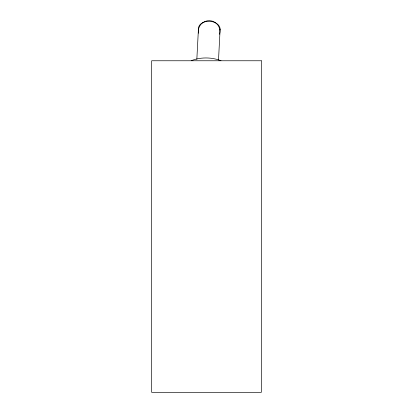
<?xml version="1.0" encoding="UTF-8"?>
<svg xmlns="http://www.w3.org/2000/svg" width="413" height="413" viewBox="0 0 413 413"><rect width="100%" height="100%" fill="white"/><g stroke="black" fill="none" stroke-linecap="round" stroke-linejoin="round"><path stroke-width="0.62" d="M196.836 59.374L198.452 28.492A10.846 7.496 3 0 1 210 21.321A10.846 7.496 3 0 1 220.036 30.061M218.513 59.968L220.129 29.086M191.24 60.711A29.798 20.588 3 0 1 220.996 60.721M198.395 33.195A10.846 10.846 0 0 1 209.675 20.665A10.846 10.846 0 0 1 219.587 34.305M261.331 60.763L151.669 60.763L151.669 392.35L261.331 392.35L261.331 60.763"/></g></svg>
